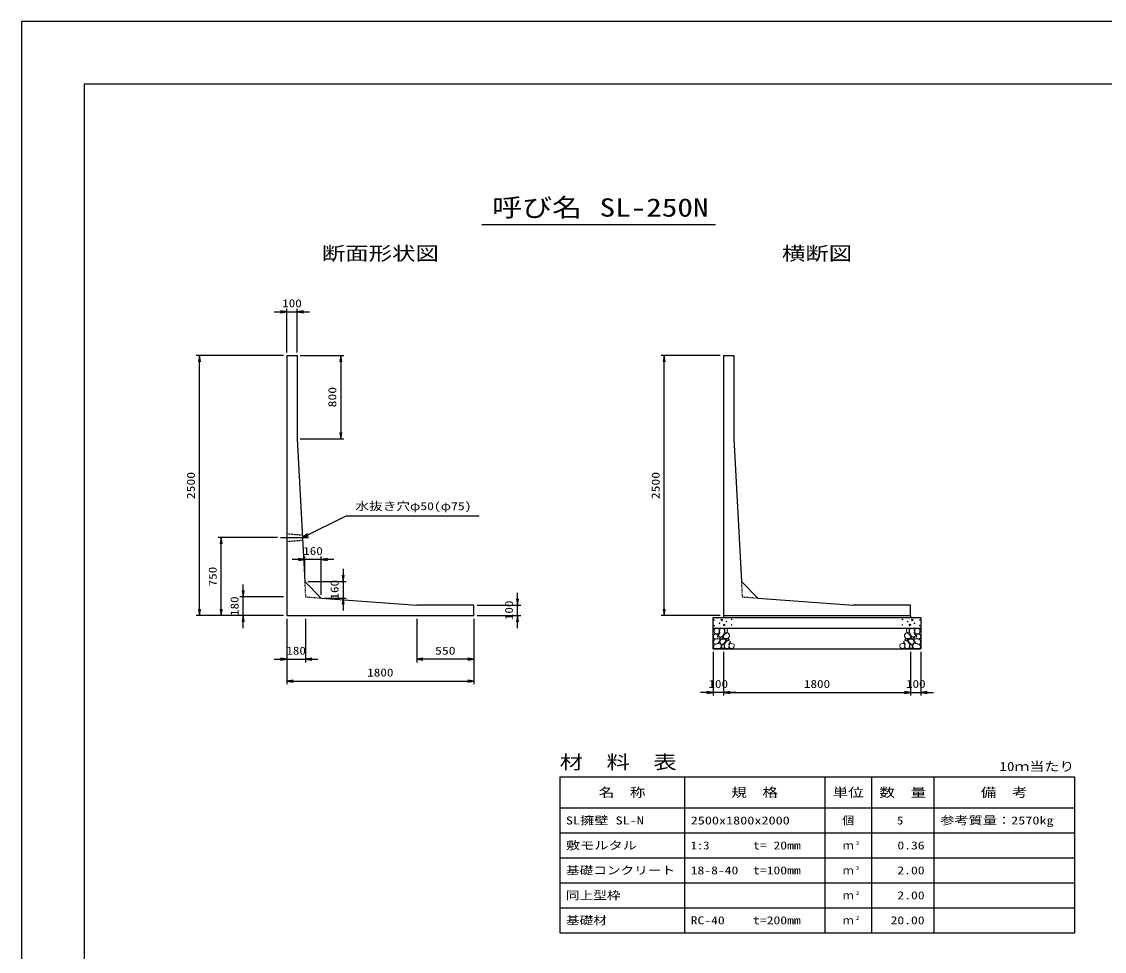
# Model space of a CAD drawing. Units: millimetres at full size. Extents: x 0 to 25230, y 0 to 17820.
# Drawn here: x 0 to 10414, y 8882 to 17820 of the extents above; entities that cross this region are included whole.
import ezdxf
from ezdxf.enums import TextEntityAlignment as Align

# ---------------------------------------------------------------- set-up
doc = ezdxf.new("R2010")
doc.units = ezdxf.units.MM
doc.linetypes.add('CHAIN', pattern=[18.5, 12, -1.5, 3.5, -1.5])
doc.linetypes.add('DASHED_SPACED', pattern=[12, 6, -6])
for name, color, linetype, lineweight in [('D-BMK', 2, 'CHAIN', 25), ('D-DCR-HCHn', 4, 'Continuous', 9), ('D-MTR-FRAM', 7, 'Continuous', 25), ('D-MTR-LINE', 7, 'Continuous', 25), ('D-STR-DIM', 7, 'Continuous', 25), ('D-STR-STRn', 1, 'Continuous', 25), ('D-STR-TXT', 7, 'Continuous', 25), ('D-TTL', 2, 'Continuous', 25), ('D-TTL-TXT', 7, 'Continuous', 25)]:
    doc.layers.add(name, color=color, linetype=linetype, lineweight=lineweight)
doc.layers.add('D-MTR', color=7, linetype='Continuous')
doc.layers.add('D-MTR-TXT', color=7, linetype='Continuous')
doc.styles.add('ＭＳ ゴシック', font='')
doc.styles.get('ＭＳ ゴシック').set_extended_font_data('MS Gothic')

# ---------------------------------------------------------------- blocks, each defined once
blk = doc.blocks.new('open_arrow')
at = {"color": 0, "linetype": 'Continuous', "lineweight": -2}
blk.add_lwpolyline([(7.5, 1.25), (0, 0), (7.5, -1.25)], dxfattribs=at)

msp = doc.modelspace()

# ---------------------------------------------------------------- linework, layer by layer
at = {"layer": 'D-BMK'}
msp.add_line((2490, 12860), (2760, 12860), dxfattribs=at)
at = {"layer": 'D-DCR-HCHn'}
for points in [[(6701.198, 11981.594), (6680.395, 11986.217), (6661.904, 11976.971), (6659.592, 11956.168), (6664.215, 11939.988), (6687.33, 11933.053), (6703.51, 11933.053), (6710.444, 11944.611), (6710.444, 11970.037)], [(6719.69, 11983.906), (6712.756, 11963.102), (6715.067, 11939.988), (6698.887, 11914.562), (6719.69, 11903.005), (6742.805, 11914.562), (6756.673, 11933.053), (6761.296, 11963.102), (6756.673, 11979.283), (6742.805, 11986.217)], [(6763.608, 11979.283), (6763.608, 11951.545), (6775.165, 11944.611), (6786.722, 11951.545), (6789.034, 11967.725), (6786.722, 11981.594), (6770.542, 11986.217)], [(8536.392, 11979.283), (8536.392, 11951.545), (8524.835, 11944.611), (8513.278, 11951.545), (8510.966, 11967.725), (8513.278, 11981.594), (8529.458, 11986.217)], [(8580.31, 11983.906), (8587.244, 11963.102), (8584.933, 11939.988), (8601.113, 11914.562), (8580.31, 11903.005), (8557.195, 11914.562), (8543.327, 11933.053), (8538.704, 11963.102), (8543.327, 11979.283), (8557.195, 11986.217)], [(8598.802, 11981.594), (8619.605, 11986.217), (8638.096, 11976.971), (8640.408, 11956.168), (8635.785, 11939.988), (8612.67, 11933.053), (8596.49, 11933.053), (8589.556, 11944.611), (8589.556, 11970.037)], [(6657.281, 11923.808), (6650.346, 11903.005), (6659.592, 11889.136), (6682.707, 11886.824), (6698.488, 11893.599), (6691.952, 11909.939), (6696.575, 11919.185), (6687.33, 11928.431), (6673.461, 11933.053)], [(6701.155, 11847.009), (6718.277, 11872.692), (6716.137, 11879.112), (6692.594, 11885.533), (6671.192, 11883.393), (6656.21, 11870.551), (6654.07, 11855.57), (6656.21, 11840.588), (6673.332, 11836.308)], [(6724.313, 11903.005), (6712.756, 11893.759), (6717.379, 11886.824), (6733.559, 11886.824), (6740.493, 11889.136), (6745.116, 11898.382), (6738.182, 11905.316)], [(6761.082, 11847.009), (6771.783, 11872.692), (6763.222, 11883.393), (6737.539, 11883.393), (6726.838, 11879.112), (6716.137, 11864.131), (6716.137, 11851.289), (6726.838, 11834.167), (6739.679, 11832.027)], [(6758.985, 11928.431), (6747.427, 11900.693), (6756.673, 11889.136), (6784.411, 11889.136), (6795.968, 11893.759), (6807.525, 11909.939), (6807.525, 11923.808), (6795.968, 11942.299), (6782.099, 11944.611)], [(6793.185, 11870.551), (6803.886, 11879.112), (6799.606, 11885.533), (6784.624, 11885.533), (6778.204, 11883.393), (6773.923, 11874.832), (6780.344, 11868.411)], [(8541.015, 11928.431), (8552.573, 11900.693), (8543.327, 11889.136), (8515.589, 11889.136), (8504.032, 11893.759), (8492.475, 11909.939), (8492.475, 11923.808), (8504.032, 11942.299), (8517.901, 11944.611)], [(8506.815, 11870.551), (8496.114, 11879.112), (8500.394, 11885.533), (8515.376, 11885.533), (8521.796, 11883.393), (8526.077, 11874.832), (8519.656, 11868.411)], [(8538.918, 11847.009), (8528.217, 11872.692), (8536.778, 11883.393), (8562.461, 11883.393), (8573.162, 11879.112), (8583.863, 11864.131), (8583.863, 11851.289), (8573.162, 11834.167), (8560.321, 11832.027)], [(8575.687, 11903.005), (8587.244, 11893.759), (8582.621, 11886.824), (8566.441, 11886.824), (8559.507, 11889.136), (8554.884, 11898.382), (8561.818, 11905.316)], [(8598.845, 11847.009), (8581.723, 11872.692), (8583.863, 11879.112), (8607.406, 11885.533), (8628.808, 11883.393), (8643.79, 11870.551), (8645.93, 11855.57), (8643.79, 11840.588), (8626.668, 11836.308)], [(8642.719, 11923.808), (8649.654, 11903.005), (8640.408, 11889.136), (8617.293, 11886.824), (8601.512, 11893.599), (8608.048, 11909.939), (8603.425, 11919.185), (8612.67, 11928.431), (8626.539, 11933.053)], [(6709.716, 11793.503), (6724.698, 11799.924), (6728.978, 11821.326), (6720.417, 11836.308), (6705.435, 11840.588), (6686.173, 11838.448), (6664.771, 11829.887), (6654.07, 11817.045), (6654.07, 11802.064), (6660.49, 11793.503), (6686.173, 11795.643)], [(6756.801, 11799.924), (6756.801, 11825.606), (6746.1, 11832.027), (6735.399, 11825.606), (6733.259, 11810.625), (6735.399, 11797.783), (6750.381, 11793.503)], [(6797.466, 11795.643), (6803.886, 11814.905), (6801.746, 11836.308), (6816.728, 11859.85), (6797.466, 11870.551), (6776.063, 11859.85), (6763.222, 11842.728), (6758.941, 11814.905), (6763.222, 11799.924), (6776.063, 11793.503)], [(6814.588, 11797.783), (6833.85, 11793.503), (6850.972, 11802.064), (6853.112, 11821.326), (6848.831, 11836.308), (6827.429, 11842.728), (6812.447, 11842.728), (6806.027, 11832.027), (6806.027, 11808.484)], [(8485.412, 11797.783), (8466.15, 11793.503), (8449.028, 11802.064), (8446.888, 11821.326), (8451.169, 11836.308), (8472.571, 11842.728), (8487.553, 11842.728), (8493.973, 11832.027), (8493.973, 11808.484)], [(8502.534, 11795.643), (8496.114, 11814.905), (8498.254, 11836.308), (8483.272, 11859.85), (8502.534, 11870.551), (8523.937, 11859.85), (8536.778, 11842.728), (8541.059, 11814.905), (8536.778, 11799.924), (8523.937, 11793.503)], [(8543.199, 11799.924), (8543.199, 11825.606), (8553.9, 11832.027), (8564.601, 11825.606), (8566.741, 11810.625), (8564.601, 11797.783), (8549.619, 11793.503)], [(8590.284, 11793.503), (8575.302, 11799.924), (8571.022, 11821.326), (8579.583, 11836.308), (8594.565, 11840.588), (8613.827, 11838.448), (8635.229, 11829.887), (8645.93, 11817.045), (8645.93, 11802.064), (8639.51, 11793.503), (8613.827, 11795.643)]]:
    msp.add_lwpolyline(points, close=True, dxfattribs=at)
for centre, radius in [((6660.727, 12067.43), 3), ((6661.869, 12013.919), 3), ((6712.292, 12035.761), 3), ((6733.336, 12067.43), 7.5), ((6756.664, 12019.97), 7.5), ((6777.708, 12051.639), 3), ((6828.131, 12073.481), 3), ((6829.273, 12019.97), 3), ((8470.727, 12019.97), 3), ((8471.869, 12073.481), 3), ((8522.292, 12051.639), 3), ((8543.336, 12019.97), 7.5), ((8566.664, 12067.43), 7.5), ((8587.708, 12035.761), 3), ((8638.131, 12013.919), 3), ((8639.273, 12067.43), 3)]:
    msp.add_circle(centre, radius, dxfattribs=at)
at = {"layer": 'D-MTR-FRAM'}
for p, q in [((5175, 10560), (10125, 10560)), ((5175, 10560), (5175, 9060)), ((10125, 10560), (10125, 9060)), ((5175, 9060), (10125, 9060))]:
    msp.add_line(p, q, dxfattribs=at)
at = {"layer": 'D-MTR-LINE'}
for p, q in [((6375, 10560), (6375, 9060)), ((7725, 10560), (7725, 9060)), ((8175, 10560), (8175, 9060)), ((8775, 10560), (8775, 9060)), ((5175, 10260), (10125, 10260)), ((5175, 10020), (10125, 10020)), ((5175, 9780), (10125, 9780)), ((5175, 9540), (10125, 9540)), ((5175, 9300), (10125, 9300))]:
    msp.add_line(p, q, dxfattribs=at)
at = {"layer": 'D-STR-DIM'}
for p, q in [((2430, 15030), (2770, 15030)), ((2550, 14640), (2550, 15060)), ((2650, 14640), (2650, 15060)), ((2520, 14610), (1680, 14610)), ((1710, 12110), (1710, 14610)), ((2680, 14610), (3100, 14610)), ((3070, 14610), (3070, 13810)), ((6720, 14610), (6150, 14610)), ((6180, 12110), (6180, 14610)), ((2680, 13810), (3100, 13810)), ((2460, 12860), (1890, 12860)), ((1920, 12110), (1920, 12860)), ((3002.178, 12648.622), (2602.178, 12648.622)), ((2722.178, 12468.622), (2722.178, 12678.622)), ((2882.178, 12308.622), (2882.178, 12678.622)), ((3092.178, 12558.622), (3092.178, 12158.622)), ((2130, 11990), (2130, 12410)), ((2752.178, 12438.622), (3122.178, 12438.622)), ((2520, 12290), (2100, 12290)), ((4770, 11990), (4770, 12330)), ((2912.178, 12278.622), (3122.178, 12278.622)), ((4380, 12210), (4800, 12210)), ((2520, 12110), (1680, 12110)), ((2520, 12110), (1890, 12110)), ((2520, 12110), (2100, 12110)), ((2550, 12080), (2550, 11660)), ((2550, 12080), (2550, 11450)), ((2730, 12080), (2730, 11660)), ((3800, 12080), (3800, 11660)), ((4350, 12080), (4350, 11450)), ((4350, 12080), (4350, 11660)), ((4380, 12110), (4800, 12110)), ((6720, 12110), (6150, 12110)), ((2430, 11690), (2850, 11690)), ((4350, 11690), (3800, 11690)), ((6650, 11760), (6650, 11340)), ((6750, 11760), (6750, 11340)), ((6750, 11760), (6750, 11340)), ((8550, 11760), (8550, 11340)), ((8550, 11760), (8550, 11340)), ((8650, 11760), (8650, 11340)), ((2550, 11480), (4350, 11480)), ((6870, 11370), (6530, 11370)), ((6750, 11370), (8550, 11370)), ((8430, 11370), (8770, 11370))]:
    msp.add_line(p, q, dxfattribs=at)
at = {"layer": 'D-STR-STRn'}
for p, q in [((2550, 14610), (2550, 12110)), ((2550, 14610), (2650, 14610)), ((2650, 14610), (2650, 13810)), ((6750, 14610), (6750, 12110)), ((6750, 14610), (6850, 14610)), ((6850, 14610), (6850, 13810)), ((2650, 13810), (2722.178, 12438.622)), ((6850, 13810), (6922.178, 12438.622)), ((2882.178, 12278.622), (2722.178, 12438.622)), ((7082.178, 12278.622), (6922.178, 12438.622)), ((2882.178, 12278.622), (3800, 12210)), ((4350, 12210), (3800, 12210)), ((4350, 12110), (4350, 12210)), ((7082.178, 12278.622), (8000, 12210)), ((8550, 12210), (8000, 12210)), ((8550, 12110), (8550, 12210)), ((2550, 12110), (4350, 12110)), ((6650, 11790), (6650, 12090)), ((6650, 12090), (8650, 12090)), ((6750, 12110), (8550, 12110)), ((6750, 12110), (6750, 12090)), ((8550, 12110), (8550, 12090)), ((8650, 12090), (8650, 11790)), ((6650, 11990), (8650, 11990)), ((6650, 11790), (8650, 11790))]:
    msp.add_line(p, q, dxfattribs=at)
at = {"layer": 'D-STR-STRn', "linetype": 'DASHED_SPACED'}
for p, q in [((2550, 12897.5), (2698.684, 12885)), ((2550, 12822.5), (2701.316, 12835))]:
    msp.add_line(p, q, dxfattribs=at)
at = {"layer": 'D-STR-STRn', "color": 2, "linetype": 'DASHED_SPACED'}
for p, q in [((2722.178, 12438.622), (2730, 12290)), ((6922.178, 12438.622), (6930, 12290)), ((2730, 12290), (2882.178, 12278.622)), ((6930, 12290), (7082.178, 12278.622))]:
    msp.add_line(p, q, dxfattribs=at)
at = {"layer": 'D-STR-TXT'}
msp.add_lwpolyline([(2700, 12860), (3120, 13070), (3180, 13070), (4399.645, 13070)], dxfattribs=at)
at = {"layer": 'D-TTL'}
for points in [[(0, 0), (25230, 0), (25230, 17820), (0, 17820)], [(600, 600), (24630, 600), (24630, 17220), (600, 17220)]]:
    msp.add_lwpolyline(points, close=True, dxfattribs=at)
at = {"layer": 'D-TTL-TXT'}
msp.add_line((4425, 15870), (6675, 15870), dxfattribs=at)

# ---------------------------------------------------------------- block references
at = {"layer": 'D-STR-DIM', "xscale": 8, "yscale": 8}
for p, rotation in [((2550, 15030), 180), ((1710, 14610), 270), ((3070, 14610), 270), ((6180, 14610), 270), ((3070, 13810), 90), ((1920, 12860), 270), ((2722.178, 12648.622), 180), ((3092.178, 12438.622), 90), ((2130, 12290), 90), ((3092.178, 12278.622), 270), ((4770, 12210), 90), ((1710, 12110), 90), ((1920, 12110), 90), ((2130, 12110), 270), ((4770, 12110), 270), ((6180, 12110), 90), ((2550, 11690), 180), ((4350, 11690), 180), ((4350, 11480), 180), ((6650, 11370), 180), ((8550, 11370), 180), ((8550, 11370), 180)]:
    msp.add_blockref('open_arrow', p, dxfattribs=dict(at, rotation=rotation))
for p in [(2650, 15030), (2882.178, 12648.622), (2730, 11690), (3800, 11690), (2550, 11480), (6750, 11370), (6750, 11370), (8650, 11370)]:
    msp.add_blockref('open_arrow', p, dxfattribs=at)
at = {"layer": 'D-STR-TXT', "xscale": 8, "yscale": 8, "rotation": 26.6}
msp.add_blockref('open_arrow', (2700, 12860), dxfattribs=at)

# ---------------------------------------------------------------- texts
at = {"layer": 'D-MTR', "style": 'ＭＳ ゴシック', "width": 1.25}
msp.add_text('材\u3000料\u3000表', height=132, dxfattribs=at).set_placement((5175, 10596), align=Align.BOTTOM_LEFT)
at = {"layer": 'D-MTR', "style": 'ＭＳ ゴシック', "width": 1.2}
msp.add_text('10ｍ当たり', height=87.98, dxfattribs=at).set_placement((10125, 10589), align=Align.BOTTOM_RIGHT)
at = {"layer": 'D-MTR-TXT', "style": 'ＭＳ ゴシック'}
for s, height, width, p in [('名\u3000称', 87.98, 1.25, (5775, 10410)), ('規\u3000格', 87.98, 1.25, (7050, 10410)), ('単位', 87.98, 1.25, (7950, 10410)), ('数\u3000量', 87.98, 1.25, (8475, 10410)), ('備\u3000考', 87.98, 1.25, (9450, 10410)), ('個', 76.98, 1.1, (7950, 10140))]:
    msp.add_text(s, height=height, dxfattribs=dict(at, width=width)).set_placement(p, align=Align.MIDDLE_CENTER)
for s, width, p in [('SL擁壁 SL-N', 1.3, (5235, 10140)), ('2500x1800x2000', 1.3, (6435, 10140)), ('参考質量：2570kg', 1.3, (8835, 10140)), ('敷モルタル', 1.3, (5235, 9900)), ('1:3', 1.15, (6435, 9900)), ('t= 20mm', 1.25, (7035, 9900)), ('基礎コンクリート', 1.25, (5235, 9660)), ('18-8-40', 1.25, (6435, 9660)), ('t=100mm', 1.25, (7035, 9660)), ('同上型枠', 1.25, (5235, 9420)), ('基礎材', 1.25, (5235, 9180)), ('RC-40', 1.25, (6435, 9180)), ('t=200mm', 1.25, (7035, 9180))]:
    msp.add_text(s, height=76.98, dxfattribs=dict(at, width=width)).set_placement(p, align=Align.MIDDLE_LEFT)
for s, width, p in [('5', 1.15, (8480.33, 10140)), ('0.36', 1.25, (8685, 9900)), ('2.00', 1.25, (8685, 9660)), ('2.00', 1.25, (8685, 9420)), ('20.00', 1.25, (8685, 9180))]:
    msp.add_text(s, height=76.98, dxfattribs=dict(at, width=width)).set_placement(p, align=Align.MIDDLE_RIGHT)
for p in [(7950, 9900), (7950, 9660), (7950, 9420), (7950, 9180)]:
    msp.add_text('ｍ', height=76.98, dxfattribs=at).set_placement(p, align=Align.MIDDLE_CENTER)
at = {"layer": 'D-MTR-TXT', "style": 'ＭＳ ゴシック', "width": 1.15}
for s, p in [('3', (8025, 9893)), ('3', (8025, 9653)), ('2', (8025, 9413)), ('2', (8025, 9173))]:
    msp.add_text(s, height=38.49, dxfattribs=at).set_placement(p, align=Align.BOTTOM_LEFT)
at = {"layer": 'D-STR-DIM', "style": 'ＭＳ ゴシック'}
for s, width, p in [('100', 1.2, (2600, 15112.5)), ('160', 1.2, (2802.178, 12731.122)), ('180', 1.2, (2640, 11772.5)), ('550', 1.25, (4075, 11772.5)), ('1800', 1.2, (3450, 11562.5)), ('100', 1.2, (6700, 11452.5)), ('1800', 1.2, (7650, 11452.5)), ('100', 1.2, (8600, 11452.5))]:
    msp.add_text(s, height=76.98, dxfattribs=dict(at, width=width)).set_placement(p, align=Align.MIDDLE_CENTER)
for s, width, p in [('800', 1.25, (2987.5, 14210)), ('2500', 1.25, (1627.5, 13360)), ('2500', 1.25, (6097.5, 13360)), ('750', 1.2, (1837.5, 12485)), ('160', 1.2, (3009.678, 12358.622)), ('180', 1.2, (2047.5, 12200)), ('100', 1.2, (4687.5, 12160))]:
    msp.add_text(s, height=76.98, rotation=90, dxfattribs=dict(at, width=width)).set_placement(p, align=Align.MIDDLE_CENTER)
at = {"layer": 'D-STR-TXT', "style": 'ＭＳ ゴシック', "width": 1.25}
msp.add_text('水抜き穴φ50(φ75)', height=76.98, dxfattribs=at).set_placement((3210, 13100), align=Align.BOTTOM_LEFT)
at = {"layer": 'D-TTL-TXT', "style": 'ＭＳ ゴシック'}
for s, height, width, p in [('呼び名', 176, 1.2, (4957.5, 15892.5)), ('SL-250N', 176, 1.25, (6082.5, 15892.5)), ('断面形状図', 132, 1.25, (3450, 15486)), ('横断図', 132, 1.25, (7650, 15486))]:
    msp.add_text(s, height=height, dxfattribs=dict(at, width=width)).set_placement(p, align=Align.BOTTOM_CENTER)

doc.saveas('drawing.dxf')
